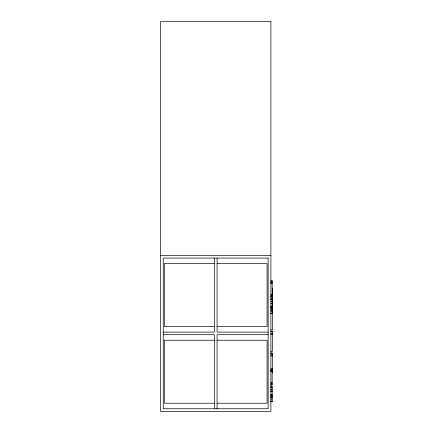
<?xml version="1.0" encoding="UTF-8"?>
<svg xmlns="http://www.w3.org/2000/svg" width="433" height="433" viewBox="0 0 433 433"><rect width="100%" height="100%" fill="white"/><g stroke="black" fill="none" stroke-linecap="round" stroke-linejoin="round"><path stroke-width="0.65" d="M160.481 255.47L270.896 255.47M214.308 263.589L164.296 263.589L164.296 326.59L214.308 326.59M217.068 263.589L267.08 263.589L267.08 326.59L217.068 326.59M270.896 280.784L272.162 280.833M270.896 281.888L272.162 281.888M270.896 281.953L272.162 281.953M270.896 282.955L272.162 282.955M270.896 283.48L272.162 283.48M270.896 294.31L272.162 294.31M270.896 295.23L272.162 295.23M270.896 296.545L272.162 296.545M270.896 296.762L272.519 296.74M270.896 298.061L272.162 298.061L272.162 307.067L270.896 307.067M270.896 299.062L272.162 299.062M270.896 299.587L272.162 299.587M270.896 301.666L272.162 301.666M270.896 303.381L272.162 303.333M270.896 306.093L272.162 306.093M270.896 306.9L272.162 306.9M270.896 307.457L272.162 307.408L272.162 313.443L270.896 313.443M270.896 308.659L272.162 308.659M270.896 309.102L272.162 309.162M270.896 310.829L272.162 310.829M270.896 310.894L272.162 310.894M270.896 313.308L272.162 313.308M270.896 329.946L272.519 329.946L272.519 309.822M270.896 331.548L272.519 331.548L272.519 351.287L270.896 351.287M270.896 331.629L272.519 331.629M163.241 332.111L214.308 332.111L214.308 258.068M268.135 332.111L217.068 332.111L217.068 258.068M270.896 333.253L272.519 333.253M270.896 334.244L272.519 334.244M163.241 334.709L214.308 334.709L214.308 408.752M268.135 334.709L217.068 334.709L217.068 408.752M214.308 340.23L164.296 340.23L164.296 403.231L214.308 403.231M217.068 340.23L267.08 340.23L267.08 403.231L217.068 403.231M270.896 353.122L272.519 353.122L272.519 372.927M270.896 353.204L272.519 353.204M270.896 354.892L272.519 354.892M270.896 355.899L272.519 355.899M270.896 368.986L272.162 369.035M270.896 369.122L272.162 369.122M270.896 370.155L272.162 370.091M270.896 370.302L272.162 370.302M270.896 370.356L272.162 370.356M270.896 371.157L272.162 371.157M270.896 371.682L272.162 371.682M270.896 382.512L272.162 382.512M270.896 383.432L272.162 383.432M270.896 384.748L272.162 384.748M270.896 384.964L272.162 384.964L272.162 368.986M270.896 386.263L272.162 386.263L272.162 395.269L270.896 395.269M270.896 387.264L272.162 387.264M270.896 387.789L272.162 387.789M270.896 391.535L272.162 391.535M270.896 391.584L272.162 391.584M270.896 394.295L272.162 394.295M270.896 395.659L272.162 395.61L272.162 401.645L270.896 401.645M270.896 395.746L272.162 395.746M270.896 395.794L272.162 395.794M270.896 396.861L272.162 396.861M270.896 397.305L272.162 397.305M270.896 397.364L272.162 397.364M270.896 397.586L272.162 397.586M270.896 399.031L272.162 399.096M270.896 401.202L272.162 401.202M270.896 401.51L272.162 401.51M272.519 288.161L272.519 308.54M272.162 280.784L272.162 296.762M270.896 21.65L160.481 21.65L160.481 411.35L270.896 411.35L270.896 21.65M268.135 258.068L163.241 258.068L163.241 408.752L268.135 408.752L268.135 258.068M272.162 307.544L270.896 307.544L272.162 307.592M272.162 389.808L270.896 389.808L272.162 389.868"/></g></svg>
